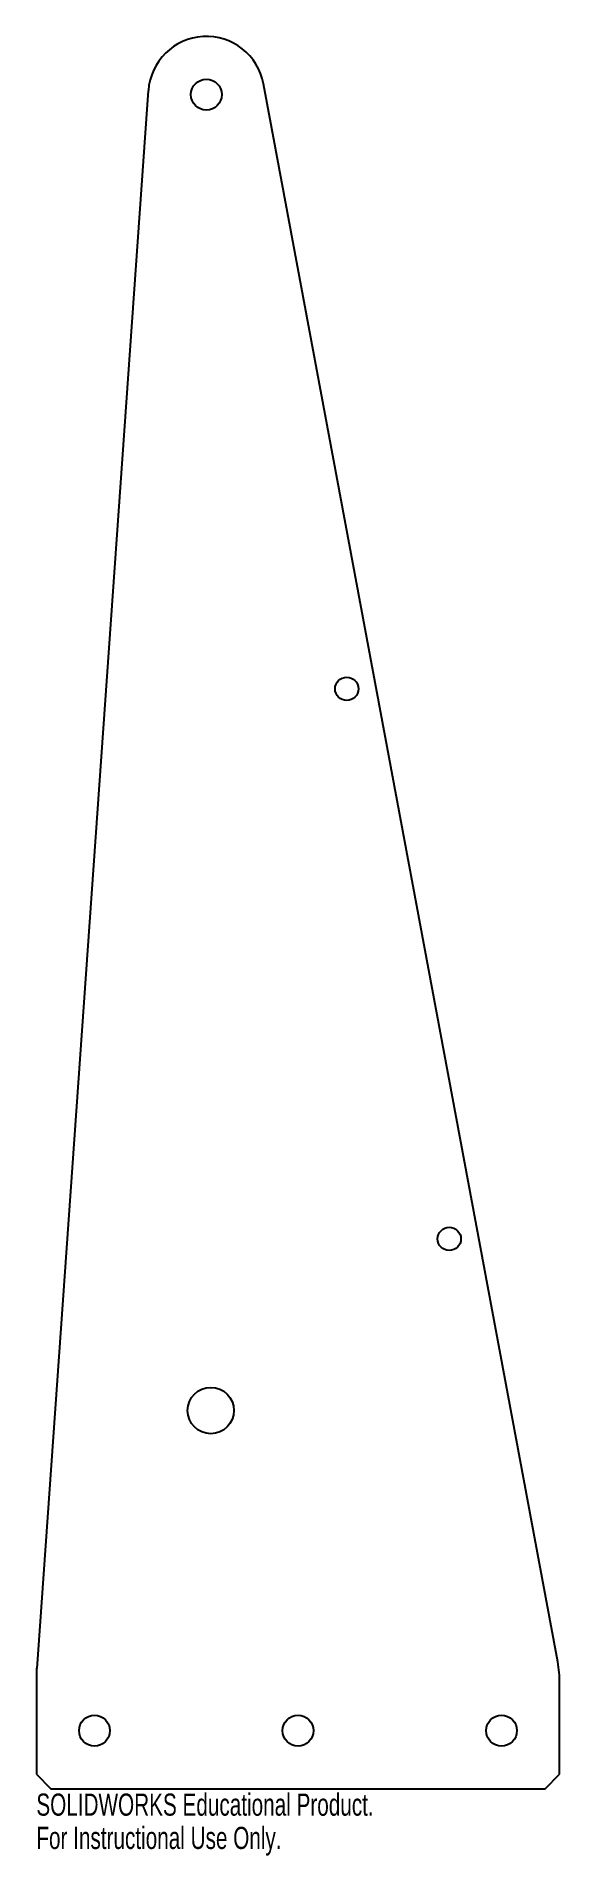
# Model space of a CAD drawing. Header units: inches. Extents: x 1 to 5.5, y -0.6 to 15.1.
import ezdxf

# ---------------------------------------------------------------- set-up
doc = ezdxf.new("R2010")
doc.units = ezdxf.units.IN
doc.header["$MEASUREMENT"] = 0
doc.styles.add('SLDTEXTSTYLE0', font='TXT', dxfattribs={"width": 0.7})

msp = doc.modelspace()

# ---------------------------------------------------------------- linework, layer by layer
at = {"color": 7, "linetype": 'Continuous', "lineweight": 25}
for p, q in [((1.963, 14.589), (1.003, 1.035)), ((5.483, 1.091), (2.954, 14.645)), ((1, 0.965), (1, 0.125)), ((5.5, 0.125), (5.5, 0.907)), ((1, 0.125), (1.125, 0)), ((1.125, 0), (5.375, 0)), ((5.375, 0), (5.5, 0.125))]:
    msp.add_line(p, q, dxfattribs=at)
for centre, radius in [((2.462, 14.553), 0.133), ((3.669, 9.449), 0.1), ((4.551, 4.724), 0.1), ((2.5, 3.25), 0.199), ((1.5, 0.5), 0.133), ((3.25, 0.5), 0.133), ((5, 0.5), 0.133)]:
    msp.add_circle(centre, radius, dxfattribs=at)
for centre, radius, start, end in [((2.462, 14.553), 0.5, 10.5703, 175.9444), ((2, 0.965), 1, 175.9444, 180), ((4.5, 0.907), 1, 0, 10.5703)]:
    msp.add_arc(centre, radius, start, end, dxfattribs=at)

# ---------------------------------------------------------------- texts
at = {"color": 7, "linetype": 'Continuous', "char_height": 0.1903, "attachment_point": 1, "style": 'SLDTEXTSTYLE0'}
for s, insert in [('SOLIDWORKS Educational Product.', (1, -0.04)), ('For Instructional Use Only.', (1, -0.326))]:
    msp.add_mtext(s, dxfattribs=dict(at, insert=insert))

doc.saveas('drawing.dxf')
